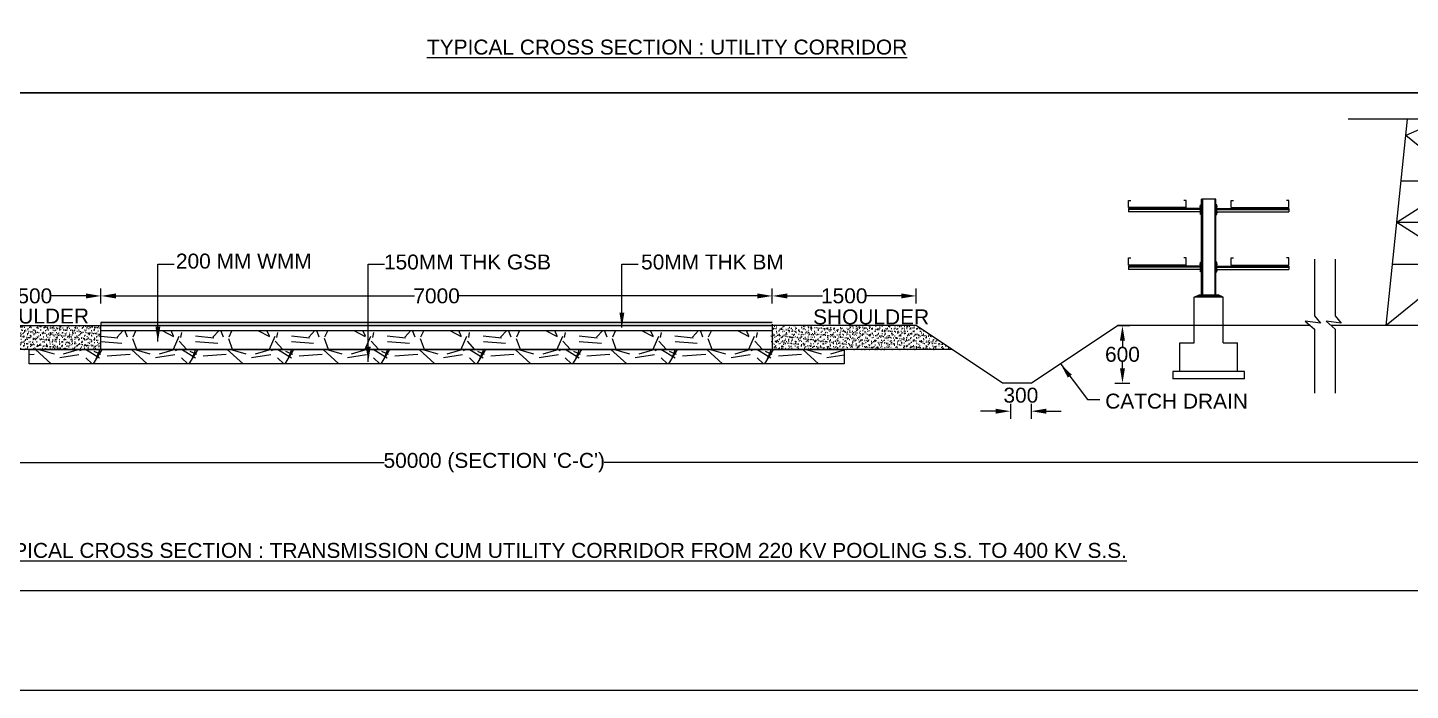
# Model space of a CAD drawing. Header units: metres. Extents: x 222800 to 230200, y 1548340 to 1564214.
# Drawn here: x 224439 to 227215, y 1548340 to 1549671 of the extents above; entities that cross this region are included whole.
import ezdxf

# ---------------------------------------------------------------- set-up
doc = ezdxf.new("R2010")
doc.units = ezdxf.units.M
doc.header["$PDMODE"] = 1
doc.header["$PDSIZE"] = -15
for name, color, linetype in [('GRID', 7, 'Continuous'), ('name power lines', 1, 'Continuous'), ('Names', 1, 'Continuous')]:
    doc.layers.add(name, color=color, linetype=linetype)
doc.styles.get("Standard").update_dxf_attribs({"font": 'arial.ttf'})
doc.dimstyles.get("Standard").update_dxf_attribs({"dimtxt": 0.18, "dimasz": 0.18, "dimexe": 0.18, "dimexo": 0.0625, "dimgap": 0.09, "dimtad": 0, "dimtih": 1, "dimtoh": 1, "dimdec": 4, "dimzin": 0, "dimdsep": 46, "dimtxsty": 'Standard', "dimcen": 0.09, "dimadec": 0, "dimazin": 0, "dimtfac": 1, "dimtdec": 4, "dimtofl": 0, "dimtmove": 0, "dimatfit": 3, "dimfxl": 1, "dimtolj": 1, "dimtzin": 0, "dimarcsym": 0})
pattern_1 = [(37.5, (-85223.823, -602883.481), (-0.56001095, 17.1294633), [0, -13.5128, 0, -15.113, 0, -14.44625]), (7.5, (-85223.823, -602883.48), (15.7333149, 25.0888785), [0, -7.2898, 0, -12.1793, 0, -4.66725]), (327.5, (-85234.757, -602883.481), (27.68473296, 0.05030146), [0, -4.445, 0, -16.002, 0, -20.8915]), (317.5, (-85234.757, -602883.48), (26.7244758, 7.8025263), [0, -2.2225, 0, -10.4902, 0, -12.0015])]

# ---------------------------------------------------------------- blocks, each defined once
blk = doc.blocks.new('KK')
h = blk.add_hatch()
h.set_pattern_fill('AR-SAND', color=17)
h.set_pattern_definition(pattern_1)
h.paths.add_polyline_path([(-1225, 122.5), (-1225, 140), (-1750, 140), (-1881.2, 52.5), (-1225, 52.5)])
h = blk.add_hatch()
h.set_pattern_fill('AR-SAND', color=17)
h.set_pattern_definition(pattern_1)
h.paths.add_polyline_path([(1742.1, 113.8), (1575, 113.8), (1575, 140), (1225, 140), (1225, 117.5), (1225, 52.5), (1833.9, 52.5)])
at = {"layer": 'name power lines', "linetype": 'Continuous', "lineweight": 9, "ltscale": 190}
h = blk.add_hatch(dxfattribs=at)
h.set_pattern_fill('ANSI31', scale=2.857143, style=0)
h.set_pattern_definition([(45, (-204837.72509, -1729353.33574), (-0.088388347648, 0.088388347648), [])])
h.paths.add_polyline_path([(-1225, 151.3), (-1225, 140), (1225, 140), (1225, 151.3)])
h = blk.add_hatch(dxfattribs=at)
h.set_pattern_fill('GRAVEL', scale=1000, style=0)
h.set_pattern_definition([(228.0128, (-204585.725, -1728998.336), (-2799.99938126, -3150.00046956), [47.0876, -4661.6808]), (184.9697, (-204617.225, -1729033.336), (4200.00036803, 349.99695745), [80.8038, -7999.57375]), (132.5104, (-204697.725, -1729040.336), (3499.99675142, -3850.00303585), [56.9758, -5640.6112]), (267.2737, (-204834.225, -1729127.836), (349.9986062, 7000.00010324), [73.5833, -7284.7453]), (292.8337, (-204837.725, -1729201.336), (-1750.0034669, 4199.99874412), [72.15425, -7143.28055]), (357.2737, (-204809.725, -1729267.836), (-7000.00010324, 349.9986062), [73.5833, -7284.7453]), (37.6942, (-204736.225, -1729271.336), (-4550.00257097, -3499.99664181), [97.31015, -9633.69715]), (72.2553, (-204659.225, -1729211.836), (2450.00376695, 7699.99868093), [91.8708, -9095.21235]), (121.4296, (-204631.225, -1729124.336), (-2800.00288196, 4549.99826277), [73.8325, -7309.42555]), (175.2364, (-204669.725, -1729061.336), (3850.0003312, -349.99703643), [84.2912, -4130.26705]), (222.3974, (-204753.725, -1729054.336), (-4200.002572876, -3849.997228705), [109.0068, -10791.68125]), (138.8141, (-204487.725, -1729131.336), (-2450.0010314, 2099.9990597), [37.20535, -3683.3454]), (171.4692, (-204515.725, -1729106.836), (4549.99939969, -700.00276851), [70.78295, -7007.52885]), (225, (-204585.73, -1729096.34), (-4e-14, -350.00011), [49.49735, -445.4772]), (203.1986, (-204610.225, -1729054.336), (1749.9999057, 700.0004638), [26.6553, -2638.86525]), (291.8014, (-204634.725, -1729064.836), (-349.9999687, 1050.0000956), [37.69605, -1847.1117]), (30.9638, (-204620.725, -1729099.836), (1049.9993078, 700.0008692), [61.22515, -1979.60805]), (161.5651, (-204568.23, -1729068.34), (700.000152, -349.999441), [44.27185, -1062.52545]), (16.3895, (-204837.725, -1729064.836), (3500.00076944, 1049.99744844), [62.02, -6139.99575]), (70.3462, (-204778.225, -1729047.336), (-1399.99833658, -3850.00074746), [52.03135, -5151.0928]), (293.1986, (-204568.225, -1728998.336), (-700.0004638, 1749.9999057), [53.31025, -2612.2103]), (343.6105, (-204547.225, -1729047.336), (-3500.00076944, 1049.99744844), [62.02, -6139.99575]), (339.444, (-204837.725, -1729281.836), (-1750.0006456, 699.9985987), [59.808, -2930.5934]), (294.7751, (-204781.725, -1729302.836), (-1749.99726624, 3850.00119764), [50.1123, -4961.12505]), (66.8014, (-204564.725, -1729348.336), (700.0004638, 1749.9999057), [53.31025, -2612.2103]), (17.354, (-204543.725, -1729299.336), (-4550.00070668, -1399.9980758), [58.67085, -5808.3984]), (69.444, (-204736.225, -1729348.336), (-699.9985987, -1750.0006456), [29.904, -2960.4974]), (101.3099, (-204585.725, -1729348.336), (-349.9991713, 1400.0002633), [17.8465, -1766.81015]), (165.9638, (-204589.225, -1729330.836), (1050.000191, -349.99932), [72.15425, -1370.9325]), (186.009, (-204659.225, -1729313.336), (3499.99991282, 349.99976112), [66.8675, -6619.87305]), (303.6901, (-204620.725, -1729131.34), (-350.000467, 699.999845), [50.4777, -1211.46515]), (353.1572, (-204592.725, -1729173.336), (5949.99977792, -700.00279927), [88.1279, -8724.64705]), (60.9454, (-204505.225, -1729183.836), (-1400.0000095, -2450.0001346), [36.0346, -3567.4359]), (90, (-204487.73, -1729152.34), (-350, 350), [21, -329]), (120.2564, (-204666.225, -1729302.836), (1399.99821038, -2450.00085955), [48.6234, -4813.732]), (48.0128, (-204690.725, -1729260.836), (2799.99938126, 3150.00046956), [94.1752, -4614.5932]), (0, (-204627.73, -1729190.84), (350, 350), [91, -259]), (325.3048, (-204536.725, -1729190.836), (-3499.99799065, 2450.00301336), [55.3399, -5478.6459]), (254.0546, (-204491.225, -1729222.336), (-349.9999613, -1400.0000443), [50.9607, -2497.0778]), (207.646, (-204505.225, -1729271.336), (-6649.99853251, -3500.00269961), [82.97275, -8214.3159]), (175.4261, (-204578.725, -1729309.836), (-4550.00019541, 349.99818041), [87.77965, -8690.1759])])
h.paths.add_polyline_path([(-1225, 52.5), (1225, 52.5), (1225, 122.5), (-1225, 122.5)])
h = blk.add_hatch(dxfattribs=at)
h.set_pattern_fill('GRAVEL', scale=1000, style=0)
h.set_pattern_definition([(228.0128, (-204585.725, -1728978.336), (-2799.99938126, -3150.00046956), [47.0876, -4661.6808]), (184.9697, (-204617.225, -1729013.336), (4200.00036803, 349.99695745), [80.8038, -7999.57375]), (132.5104, (-204697.725, -1729020.336), (3499.99675142, -3850.00303585), [56.9758, -5640.6112]), (267.2737, (-204834.225, -1729107.836), (349.9986062, 7000.00010324), [73.5833, -7284.7453]), (292.8337, (-204837.725, -1729181.336), (-1750.0034669, 4199.99874412), [72.15425, -7143.28055]), (357.2737, (-204809.725, -1729247.836), (-7000.00010324, 349.9986062), [73.5833, -7284.7453]), (37.6942, (-204736.225, -1729251.336), (-4550.00257097, -3499.99664181), [97.31015, -9633.69715]), (72.2553, (-204659.225, -1729191.836), (2450.00376695, 7699.99868093), [91.8708, -9095.21235]), (121.4296, (-204631.225, -1729104.336), (-2800.00288196, 4549.99826277), [73.8325, -7309.42555]), (175.2364, (-204669.725, -1729041.336), (3850.0003312, -349.99703643), [84.2912, -4130.26705]), (222.3974, (-204753.725, -1729034.336), (-4200.002572876, -3849.997228705), [109.0068, -10791.68125]), (138.8141, (-204487.725, -1729111.336), (-2450.0010314, 2099.9990597), [37.20535, -3683.3454]), (171.4692, (-204515.725, -1729086.836), (4549.99939969, -700.00276851), [70.78295, -7007.52885]), (225, (-204585.73, -1729076.34), (-4e-14, -350.00011), [49.49735, -445.4772]), (203.1986, (-204610.225, -1729034.336), (1749.9999057, 700.0004638), [26.6553, -2638.86525]), (291.8014, (-204634.725, -1729044.836), (-349.9999687, 1050.0000956), [37.69605, -1847.1117]), (30.9638, (-204620.725, -1729079.836), (1049.9993078, 700.0008692), [61.22515, -1979.60805]), (161.5651, (-204568.23, -1729048.34), (700.000152, -349.999441), [44.27185, -1062.52545]), (16.3895, (-204837.725, -1729044.836), (3500.00076944, 1049.99744844), [62.02, -6139.99575]), (70.3462, (-204778.225, -1729027.336), (-1399.99833658, -3850.00074746), [52.03135, -5151.0928]), (293.1986, (-204568.225, -1728978.336), (-700.0004638, 1749.9999057), [53.31025, -2612.2103]), (343.6105, (-204547.225, -1729027.336), (-3500.00076944, 1049.99744844), [62.02, -6139.99575]), (339.444, (-204837.725, -1729261.836), (-1750.0006456, 699.9985987), [59.808, -2930.5934]), (294.7751, (-204781.725, -1729282.836), (-1749.99726624, 3850.00119764), [50.1123, -4961.12505]), (66.8014, (-204564.725, -1729328.336), (700.0004638, 1749.9999057), [53.31025, -2612.2103]), (17.354, (-204543.725, -1729279.336), (-4550.00070668, -1399.9980758), [58.67085, -5808.3984]), (69.444, (-204736.225, -1729328.336), (-699.9985987, -1750.0006456), [29.904, -2960.4974]), (101.3099, (-204585.725, -1729328.336), (-349.9991713, 1400.0002633), [17.8465, -1766.81015]), (165.9638, (-204589.225, -1729310.836), (1050.000191, -349.99932), [72.15425, -1370.9325]), (186.009, (-204659.225, -1729293.336), (3499.99991282, 349.99976112), [66.8675, -6619.87305]), (303.6901, (-204620.725, -1729111.34), (-350.000467, 699.999845), [50.4777, -1211.46515]), (353.1572, (-204592.725, -1729153.336), (5949.99977792, -700.00279927), [88.1279, -8724.64705]), (60.9454, (-204505.225, -1729163.836), (-1400.0000095, -2450.0001346), [36.0346, -3567.4359]), (90, (-204487.73, -1729132.34), (-350, 350), [21, -329]), (120.2564, (-204666.225, -1729282.836), (1399.99821038, -2450.00085955), [48.6234, -4813.732]), (48.0128, (-204690.725, -1729240.836), (2799.99938126, 3150.00046956), [94.1752, -4614.5932]), (0, (-204627.73, -1729170.84), (350, 350), [91, -259]), (325.3048, (-204536.725, -1729170.836), (-3499.99799065, 2450.00301336), [55.3399, -5478.6459]), (254.0546, (-204491.225, -1729202.336), (-349.9999613, -1400.0000443), [50.9607, -2497.0778]), (207.646, (-204505.225, -1729251.336), (-6649.99853251, -3500.00269961), [82.97275, -8214.3159]), (175.4261, (-204578.725, -1729289.836), (-4550.00019541, 349.99818041), [87.77965, -8690.1759])])
h.paths.add_polyline_path([(-1487.5, 0), (1487.5, 0), (1487.5, 52.5), (-1487.5, 52.5)])
at = {"color": 7, "linetype": 'Continuous', "lineweight": 9, "ltscale": 50}
for p, q in [((-3109.7, 570.8), (-3109.7, 597)), ((-3109.7, 597), (-3101, 597)), ((-2899.7, 570.8), (-3109.7, 570.8)), ((-2847.2, 567.2), (-3109.7, 567.2)), ((-3109.7, 567.2), (-3109.7, 555)), ((-2847.2, 563.8), (-3109.7, 563.8)), ((-2899.7, 597), (-2908.5, 597)), ((-2899.7, 570.8), (-2899.7, 597)), ((-2848.5, 572.5), (-2848.5, 575.8)), ((-2848.5, 575.8), (-2847.2, 575.8)), ((-2847.2, 572.5), (-2848.5, 572.5)), ((-2847.2, 581.2), (-2843.7, 581.2)), ((-2847.2, 546.2), (-2847.2, 581.2)), ((-2847.2, 575.8), (-2847.2, 572.5)), ((-2847.2, 574.9), (-2843.7, 574.9)), ((-2847.2, 573.4), (-2843.7, 573.4)), ((-2843.7, 250.5), (-2843.7, 602.2)), ((-2843.7, 602.2), (-2791.2, 602.2)), ((-2843.7, 602.2), (-2791.2, 602.2)), ((-2843.7, 250.5), (-2843.7, 602.2)), ((-2843.7, 581.2), (-2843.7, 546.2)), ((-2840.6, 250.5), (-2840.6, 602.2)), ((-2794.4, 602.2), (-2794.4, 250.5)), ((-2791.2, 250.5), (-2791.2, 602.2)), ((-2791.2, 602.2), (-2791.2, 250.5)), ((-2787.7, 581.2), (-2791.2, 581.2)), ((-2791.2, 581.2), (-2791.2, 546.2)), ((-2787.7, 574.9), (-2791.2, 574.9)), ((-2787.7, 573.4), (-2791.2, 573.4)), ((-2787.7, 546.2), (-2787.7, 581.2)), ((-2786.5, 575.8), (-2787.7, 575.8)), ((-2787.7, 575.8), (-2787.7, 572.5)), ((-2787.7, 572.5), (-2786.5, 572.5)), ((-2787.7, 567.2), (-2525.2, 567.2)), ((-2787.7, 563.8), (-2525.2, 563.8)), ((-2786.5, 572.5), (-2786.5, 575.8)), ((-2735.2, 570.8), (-2735.2, 597)), ((-2735.2, 597), (-2726.5, 597)), ((-2735.2, 570.8), (-2525.2, 570.8)), ((-2525.2, 597), (-2534, 597)), ((-2525.2, 570.8), (-2525.2, 597)), ((-2525.2, 567.2), (-2525.2, 555)), ((-2847.2, 555), (-3109.7, 555)), ((-2847.2, 555), (-2848.5, 555)), ((-2848.5, 555), (-2848.5, 551.7)), ((-2848.5, 551.7), (-2847.2, 551.7)), ((-2847.2, 551.7), (-2847.2, 555)), ((-2847.2, 554.1), (-2843.7, 554.1)), ((-2847.2, 552.6), (-2843.7, 552.6)), ((-2843.7, 546.2), (-2847.2, 546.2)), ((-2787.7, 554.1), (-2791.2, 554.1)), ((-2787.7, 552.6), (-2791.2, 552.6)), ((-2791.2, 546.2), (-2787.7, 546.2)), ((-2787.7, 555), (-2525.2, 555)), ((-2787.7, 555), (-2786.5, 555)), ((-2787.7, 551.7), (-2787.7, 555)), ((-2786.5, 551.7), (-2787.7, 551.7)), ((-2786.5, 555), (-2786.5, 551.7)), ((-3109.7, 360.7), (-3109.7, 387)), ((-3109.7, 387), (-3101, 387)), ((-2899.7, 360.7), (-3109.7, 360.7)), ((-2847.2, 357.2), (-3109.7, 357.2)), ((-3109.7, 357.2), (-3109.7, 345)), ((-2847.2, 353.7), (-3109.7, 353.7)), ((-2899.7, 387), (-2908.5, 387)), ((-2899.7, 360.7), (-2899.7, 387)), ((-2848.5, 362.5), (-2848.5, 365.8)), ((-2848.5, 365.8), (-2847.2, 365.8)), ((-2847.2, 362.5), (-2848.5, 362.5)), ((-2847.2, 371.2), (-2843.7, 371.2)), ((-2847.2, 336.2), (-2847.2, 371.2)), ((-2847.2, 365.8), (-2847.2, 362.5)), ((-2847.2, 364.9), (-2843.7, 364.9)), ((-2847.2, 363.4), (-2843.7, 363.4)), ((-2843.7, 371.2), (-2843.7, 336.2)), ((-2787.7, 371.2), (-2791.2, 371.2)), ((-2791.2, 371.2), (-2791.2, 336.2)), ((-2787.7, 364.9), (-2791.2, 364.9)), ((-2787.7, 363.4), (-2791.2, 363.4)), ((-2787.7, 336.2), (-2787.7, 371.2)), ((-2786.5, 365.8), (-2787.7, 365.8)), ((-2787.7, 365.8), (-2787.7, 362.5)), ((-2787.7, 362.5), (-2786.5, 362.5)), ((-2787.7, 357.2), (-2525.2, 357.2)), ((-2787.7, 353.7), (-2525.2, 353.7)), ((-2786.5, 362.5), (-2786.5, 365.8)), ((-2735.2, 360.7), (-2735.2, 387)), ((-2735.2, 387), (-2726.5, 387)), ((-2735.2, 360.7), (-2525.2, 360.7)), ((-2525.2, 387), (-2534, 387)), ((-2525.2, 360.7), (-2525.2, 387)), ((-2525.2, 357.2), (-2525.2, 345)), ((-2847.2, 345), (-3109.7, 345)), ((-2847.2, 345), (-2848.5, 345)), ((-2848.5, 345), (-2848.5, 341.7)), ((-2848.5, 341.7), (-2847.2, 341.7)), ((-2847.2, 341.7), (-2847.2, 345)), ((-2847.2, 344.1), (-2843.7, 344.1)), ((-2847.2, 342.6), (-2843.7, 342.6)), ((-2843.7, 336.2), (-2847.2, 336.2)), ((-2787.7, 344.1), (-2791.2, 344.1)), ((-2787.7, 342.6), (-2791.2, 342.6)), ((-2791.2, 336.2), (-2787.7, 336.2)), ((-2787.7, 345), (-2525.2, 345)), ((-2787.7, 345), (-2786.5, 345)), ((-2787.7, 341.7), (-2787.7, 345)), ((-2786.5, 341.7), (-2787.7, 341.7)), ((-2786.5, 345), (-2786.5, 341.7)), ((-2870, 243.5), (-2852.5, 252.2)), ((-2870, 77.2), (-2870, 243.5)), ((-2870, 243.5), (-2765, 243.5)), ((-2862.6, 245.2), (-2852.1, 250.5)), ((-2862.6, 245.2), (-2772.4, 245.2)), ((-2782.5, 252.2), (-2852.5, 252.2)), ((-2782.9, 250.5), (-2852.1, 250.5)), ((-2791.2, 250.5), (-2843.7, 250.5)), ((-2772.4, 245.2), (-2782.9, 250.5)), ((-2765, 243.5), (-2782.5, 252.2)), ((-2765, 77.2), (-2765, 243.5)), ((-3188.3, 140), (-2485, 140)), ((-2948.7, -27.8), (-2686.2, -27.8)), ((-2948.7, -54), (-2948.7, -27.8)), ((-2686.2, -27.8), (-2686.2, -54)), ((-2948.7, -54), (-2686.2, -54))]:
    blk.add_line(p, q, dxfattribs=at)
at = {"color": 7, "linetype": 'Continuous', "lineweight": 9, "ltscale": 190}
blk.add_line((1225, 117.5), (1225, 140), dxfattribs=at)
at = {"color": 7, "lineweight": 9}
for p, q in [((-2870, 77.2), (-2922.5, 77.2)), ((-2922.5, -27.8), (-2922.5, 77.2)), ((-2712.5, 77.2), (-2765, 77.2)), ((-2712.5, -27.8), (-2712.5, 77.2))]:
    blk.add_line(p, q, dxfattribs=at)
at = {"layer": 'name power lines', "color": 7, "linetype": 'Continuous', "lineweight": 9, "ltscale": 190}
for p, q in [((-3902.6, 893.4), (-3326.3, 893.4)), ((-3670.3, 893.4), (-3537.5, 834.3)), ((-3464.9, 140), (-3543.6, 893.4)), ((-4390.2, 140), (-3537.5, 834.3)), ((-4317.6, 834.3), (-3464.9, 140)), ((-3520.1, 668.4), (-3741.2, 668.4)), ((-3741.2, 668.4), (-3504.3, 516.7)), ((-4350.8, 516.7), (-3504.3, 516.7)), ((-3741.2, 364.9), (-3504.3, 516.7)), ((-3488.4, 364.9), (-3741.2, 364.9)), ((-3279.5, 382.3), (-3279.5, 175.5)), ((-3203.5, 382.3), (-3203.5, 175.5)), ((-3279.5, 175.5), (-3301.6, 149)), ((-3301.6, 149), (-3245.8, 156.5)), ((-3245.8, 156.5), (-3279.5, 126.5)), ((-3203.5, 175.5), (-3225.6, 149)), ((-3225.6, 149), (-3169.8, 156.5)), ((-3169.8, 156.5), (-3203.5, 126.5)), ((-3279.5, 126.5), (-3279.5, -106.7)), ((-3203.5, 126.5), (-3203.5, -106.7)), ((-1225, 151.3), (1225, 151.3)), ((-1225, 151.3), (1225, 151.3)), ((-1225, 145), (-1225, 52.5)), ((1225, 140), (-1225, 140)), ((1225, 122.5), (-1225, 122.5)), ((-1225, 122.5), (-1225, 52.5)), ((1225, 151.3), (1225, 140)), ((1575, 140), (1225, 140)), ((1225, 52.5), (1225, 122.5)), ((-1881.2, 52.5), (1833.9, 52.5)), ((1487.5, 52.5), (-1487.5, 52.5)), ((-1487.5, 52.5), (-1487.5, 0)), ((-1225, 52.5), (1225, 52.5)), ((1487.5, 0), (1487.5, 52.5)), ((-1487.5, 0), (1487.5, 0))]:
    blk.add_line(p, q, dxfattribs=at)
at = {"layer": 'name power lines', "color": 7, "linetype": 'Continuous', "lineweight": 9, "ltscale": 50}
for p, q in [((-4721.1, 140), (-3264.3, 140)), ((-2170, -70), (-2485, 140)), ((-2065, -70), (-1750, 140)), ((-1750, 140), (-1225, 140)), ((1225, 140), (-1225, 140)), ((-2170, -70), (-2065, -70))]:
    blk.add_line(p, q, dxfattribs=at)
blk = doc.blocks.new('*D94')
at = {"layer": 'Defpoints', "color": 0, "linetype": 'Continuous', "ltscale": 50, "transparency": 16777216}
for p in [(224586.4, 1549131.7), (224297.6, 1549072.1), (224586.4, 1549072.1)]:
    blk.add_point(p, dxfattribs=at)
at = {"layer": 'name power lines', "color": 0, "linetype": 'Continuous', "lineweight": -2, "ltscale": 50, "transparency": 16777216}
for p, q in [((224297.6, 1549116.7), (224297.6, 1549146.7)), ((224586.4, 1549116.7), (224586.4, 1549146.7))]:
    blk.add_line(p, q, dxfattribs=at)
at = {"layer": 'name power lines', "color": 7, "linetype": 'Continuous', "lineweight": -2, "ltscale": 50, "transparency": 16777216}
for p, q in [((224327.6, 1549131.7), (224398.6, 1549131.7)), ((224556.4, 1549131.7), (224485.4, 1549131.7))]:
    blk.add_line(p, q, dxfattribs=at)
at = {"layer": 'name power lines', "color": 7, "linetype": 'Continuous', "ltscale": 50, "transparency": 16777216}
for points in [[(224327.6, 1549136.7), (224327.6, 1549126.7), (224297.6, 1549131.7)], [(224556.4, 1549136.7), (224556.4, 1549126.7), (224586.4, 1549131.7)]]:
    blk.add_solid(points, dxfattribs=at)
at = {"layer": 'name power lines', "color": 0, "linetype": 'Continuous', "lineweight": 9, "ltscale": 50, "transparency": 16777216, "insert": (224442, 1549131.7), "char_height": 30, "attachment_point": 5}
blk.add_mtext('\\A1;1500', dxfattribs=at)
blk = doc.blocks.new('*D95')
at = {"layer": 'Defpoints', "color": 0, "linetype": 'Continuous', "ltscale": 50, "transparency": 16777216}
for p in [(225933.9, 1549131.7), (224586.4, 1549072.1), (225933.9, 1549072.1)]:
    blk.add_point(p, dxfattribs=at)
at = {"layer": 'name power lines', "color": 0, "linetype": 'Continuous', "lineweight": -2, "ltscale": 50, "transparency": 16777216}
for p, q in [((224586.4, 1549116.7), (224586.4, 1549146.7)), ((225933.9, 1549116.7), (225933.9, 1549146.7))]:
    blk.add_line(p, q, dxfattribs=at)
at = {"layer": 'name power lines', "color": 7, "linetype": 'Continuous', "lineweight": -2, "ltscale": 50, "transparency": 16777216}
for p, q in [((224616.4, 1549131.7), (225215.4, 1549131.7)), ((225903.9, 1549131.7), (225304.8, 1549131.7))]:
    blk.add_line(p, q, dxfattribs=at)
at = {"layer": 'name power lines', "color": 7, "linetype": 'Continuous', "ltscale": 50, "transparency": 16777216}
for points in [[(224616.4, 1549136.7), (224616.4, 1549126.7), (224586.4, 1549131.7)], [(225903.9, 1549136.7), (225903.9, 1549126.7), (225933.9, 1549131.7)]]:
    blk.add_solid(points, dxfattribs=at)
at = {"layer": 'name power lines', "color": 0, "linetype": 'Continuous', "lineweight": 9, "ltscale": 50, "transparency": 16777216, "insert": (225260.1, 1549131.7), "char_height": 30, "attachment_point": 5}
blk.add_mtext('\\A1;7000', dxfattribs=at)
blk = doc.blocks.new('*D96')
at = {"layer": 'Defpoints', "color": 0, "linetype": 'Continuous', "ltscale": 50, "transparency": 16777216}
for p in [(226222.6, 1549131.7), (225933.9, 1549072.1), (226222.6, 1549072.1)]:
    blk.add_point(p, dxfattribs=at)
at = {"layer": 'name power lines', "color": 0, "linetype": 'Continuous', "lineweight": -2, "ltscale": 50, "transparency": 16777216}
for p, q in [((225933.9, 1549116.7), (225933.9, 1549146.7)), ((226222.6, 1549116.7), (226222.6, 1549146.7))]:
    blk.add_line(p, q, dxfattribs=at)
at = {"layer": 'name power lines', "color": 7, "linetype": 'Continuous', "lineweight": -2, "ltscale": 50, "transparency": 16777216}
for p, q in [((225963.9, 1549131.7), (226034.8, 1549131.7)), ((226192.6, 1549131.7), (226121.7, 1549131.7))]:
    blk.add_line(p, q, dxfattribs=at)
at = {"layer": 'name power lines', "color": 7, "linetype": 'Continuous', "ltscale": 50, "transparency": 16777216}
for points in [[(225963.9, 1549136.7), (225963.9, 1549126.7), (225933.9, 1549131.7)], [(226192.6, 1549136.7), (226192.6, 1549126.7), (226222.6, 1549131.7)]]:
    blk.add_solid(points, dxfattribs=at)
at = {"layer": 'name power lines', "color": 0, "linetype": 'Continuous', "lineweight": 9, "ltscale": 50, "transparency": 16777216, "insert": (226078.2, 1549131.7), "char_height": 30, "attachment_point": 5}
blk.add_mtext('\\A1;1500', dxfattribs=at)
blk = doc.blocks.new('*D97')
at = {"layer": 'Defpoints', "color": 0, "linetype": 'Continuous', "ltscale": 50, "transparency": 16777216}
for p in [(226412, 1548956.6), (226453.6, 1548956.6), (226453.6, 1548900.2)]:
    blk.add_point(p, dxfattribs=at)
at = {"layer": 'name power lines', "color": 0, "linetype": 'Continuous', "lineweight": -2, "ltscale": 50, "transparency": 16777216}
for p, q in [((226412, 1548915.2), (226412, 1548885.2)), ((226453.6, 1548915.2), (226453.6, 1548885.2))]:
    blk.add_line(p, q, dxfattribs=at)
at = {"layer": 'name power lines', "color": 7, "linetype": 'Continuous', "lineweight": -2, "ltscale": 50, "transparency": 16777216}
for p, q in [((226382, 1548900.2), (226352, 1548900.2)), ((226483.6, 1548900.2), (226513.6, 1548900.2))]:
    blk.add_line(p, q, dxfattribs=at)
at = {"layer": 'name power lines', "color": 7, "linetype": 'Continuous', "ltscale": 50, "transparency": 16777216}
for points in [[(226382, 1548905.2), (226382, 1548895.2), (226412, 1548900.2)], [(226483.6, 1548905.2), (226483.6, 1548895.2), (226453.6, 1548900.2)]]:
    blk.add_solid(points, dxfattribs=at)
at = {"layer": 'name power lines', "color": 0, "linetype": 'Continuous', "lineweight": 9, "ltscale": 50, "transparency": 16777216, "insert": (226432.8, 1548932.2), "char_height": 30, "attachment_point": 5}
blk.add_mtext('\\A1;300', dxfattribs=at)
blk = doc.blocks.new('*D98')
at = {"layer": 'Defpoints', "color": 0, "linetype": 'Continuous', "ltscale": 50, "transparency": 16777216}
for p in [(226626.9, 1549072.1), (226424.7, 1548956.6), (226636.7, 1548956.6)]:
    blk.add_point(p, dxfattribs=at)
at = {"layer": 'name power lines', "color": 0, "linetype": 'Continuous', "lineweight": -2, "ltscale": 50, "transparency": 16777216}
for p, q in [((226626.9, 1549072.1), (226651.7, 1549072.1)), ((226621.7, 1548956.6), (226651.7, 1548956.6))]:
    blk.add_line(p, q, dxfattribs=at)
at = {"layer": 'name power lines', "color": 7, "linetype": 'Continuous', "lineweight": -2, "ltscale": 50, "transparency": 16777216}
for p, q in [((226636.7, 1549042.1), (226636.7, 1549029.7)), ((226636.7, 1548986.6), (226636.7, 1548998.9))]:
    blk.add_line(p, q, dxfattribs=at)
at = {"layer": 'name power lines', "color": 7, "linetype": 'Continuous', "ltscale": 50, "transparency": 16777216}
for points in [[(226631.7, 1549042.1), (226641.7, 1549042.1), (226636.7, 1549072.1)], [(226631.7, 1548986.6), (226641.7, 1548986.6), (226636.7, 1548956.6)]]:
    blk.add_solid(points, dxfattribs=at)
at = {"layer": 'name power lines', "color": 0, "linetype": 'Continuous', "lineweight": 9, "ltscale": 50, "transparency": 16777216, "insert": (226636.7, 1549014.3), "char_height": 30, "attachment_point": 5}
blk.add_mtext('\\A1;600', dxfattribs=at)
blk = doc.blocks.new('*D100')
at = {"layer": 'Defpoints', "color": 0, "linetype": 'Continuous', "ltscale": 50, "transparency": 16777216}
for p in [(223264.7, 1549072.1), (227855.8, 1549072.9), (227855.8, 1548796.9)]:
    blk.add_point(p, dxfattribs=at)
at = {"layer": 'name power lines', "color": 0, "linetype": 'Continuous', "lineweight": -2, "ltscale": 50, "transparency": 16777216}
for p, q in [((223264.7, 1548811.9), (223264.7, 1548781.9)), ((227855.8, 1548811.9), (227855.8, 1548781.9))]:
    blk.add_line(p, q, dxfattribs=at)
at = {"layer": 'name power lines', "color": 7, "linetype": 'Continuous', "lineweight": -2, "ltscale": 50, "transparency": 16777216}
for p, q in [((223294.7, 1548796.9), (225155.1, 1548796.9)), ((227825.8, 1548796.9), (225596.5, 1548796.9))]:
    blk.add_line(p, q, dxfattribs=at)
at = {"layer": 'name power lines', "color": 7, "linetype": 'Continuous', "ltscale": 50, "transparency": 16777216}
for points in [[(223294.7, 1548801.9), (223294.7, 1548791.9), (223264.7, 1548796.9)], [(227825.8, 1548801.9), (227825.8, 1548791.9), (227855.8, 1548796.9)]]:
    blk.add_solid(points, dxfattribs=at)
at = {"layer": 'name power lines', "color": 0, "linetype": 'Continuous', "lineweight": 9, "ltscale": 50, "transparency": 16777216, "insert": (225375.8, 1548796.9), "char_height": 30, "width": 499.054, "attachment_point": 5}
blk.add_mtext("\\A1;50000 (SECTION 'C-C')", dxfattribs=at)

msp = doc.modelspace()

# ---------------------------------------------------------------- linework, layer by layer
for points in [[(223000, 1550539.58242), (228217.34518, 1550539.58242), (228217.34518, 1549539.58242), (223000, 1549539.58242)], [(223000, 1549539.58242), (228217.34518, 1549539.58242), (228217.34518, 1548539.58242), (223000, 1548539.58242)]]:
    msp.add_lwpolyline(points, close=True)
at = {"layer": 'GRID', "linetype": 'Continuous'}
msp.add_lwpolyline([(222800, 1563900), (230200, 1563900), (230200, 1548339.58242), (222800, 1548339.58242)], close=True, dxfattribs=at)
msp.add_lwpolyline([(228217.34518, 1548539.58242), (223000, 1548539.58242), (223000, 1550539.58242)], dxfattribs=at)

# ---------------------------------------------------------------- block references
at = {"xscale": -0.55, "yscale": 0.55}
msp.add_blockref('KK', (225260.12178, 1548995.05737), dxfattribs=at)

# ---------------------------------------------------------------- texts
at = {"layer": 'Names', "color": 7, "linetype": 'Continuous', "lineweight": 9, "ltscale": 50}
for s, p in [('200 MM WMM', (224736.87094, 1549186.70239)), ('150MM THK GSB', (225154.42028, 1549184.90491)), ('50MM THK BM', (225670.56943, 1549184.90491)), ('SHOULDER', (224329.5568, 1549076.34144)), ('SHOULDER', (226015.81726, 1549074.61023)), ('CATCH DRAIN', (226602.12782, 1548905.45804)), ('%%UTYPICAL CROSS SECTION : TRANSMISSION CUM UTILITY CORRIDOR FROM 220 KV POOLING S.S. TO 400 KV S.S.', (224356.83766, 1548605.656))]:
    msp.add_text(s, height=30, dxfattribs=at).set_placement(p)
at = {"layer": 'Names', "color": 7, "linetype": 'Continuous', "lineweight": 9, "ltscale": 50, "insert": (215089.78977, 1549646.48852), "char_height": 30, "width": 21265.2599507, "attachment_point": 1}
msp.add_mtext('\\pi10151;{\\LTYPICAL CROSS SECTION : UTILITY CORRIDOR }', dxfattribs=at)

# ---------------------------------------------------------------- dimensions: what is measured, and where the dimension line sits
at = {"layer": 'name power lines', "color": 7, "linetype": 'Continuous', "lineweight": 9, "ltscale": 50}
for base, p1, p2, text, picture, middle in [((224586.37178, 1549131.7031), (224297.60975, 1549072.05737), (224586.37178, 1549072.05737), '1500', '*D94', (224441.99077, 1549131.7031)), ((225933.87178, 1549131.7031), (224586.37178, 1549072.05737), (225933.87178, 1549072.05737), '7000', '*D95', (225260.12178, 1549131.7031)), ((226222.62178, 1549131.7031), (225933.87178, 1549072.05737), (226222.62178, 1549072.05737), '1500', '*D96', (226078.24678, 1549131.7031))]:
    dim = msp.add_linear_dim(base=base, p1=p1, p2=p2, text=text, dimstyle='Standard', override={"dimtxt": 30, "dimasz": 30, "dimexe": 15, "dimexo": 0, "dimdec": 0, "dimclrd": 7, "dimtmove": 2, "dimfxl": 15, "dimfxlon": 1}, dxfattribs=at)
    dim.commit()
    dim.dimension.update_dxf_attribs({"geometry": picture, "text_midpoint": middle})
for base, p1, p2, text, picture, middle in [((227855.80676, 1548796.93185), (223264.66698, 1549072.05737), (227855.80676, 1549072.86919), "50000 (SECTION 'C-C')", '*D100', (225375.80936, 1548796.93185)), ((226453.62178, 1548900.22232), (226412.04178, 1548956.55737), (226453.62178, 1548956.55737), '300', '*D97', (226432.76673, 1548932.21803))]:
    dim = msp.add_linear_dim(base=base, p1=p1, p2=p2, text=text, dimstyle='Standard', override={"dimtxt": 30, "dimasz": 30, "dimexe": 15, "dimexo": 0, "dimdec": 0, "dimclrd": 7, "dimtmove": 2, "dimfxl": 15, "dimfxlon": 1}, dxfattribs=at)
    dim.commit()
    dim.dimension.update_dxf_attribs({"geometry": picture, "text_midpoint": middle, "dimtype": 160})
dim = msp.add_linear_dim(base=(226636.732, 1548956.55737), p1=(226626.87178, 1549072.05737), p2=(226424.74678, 1548956.55737), angle=90, text='600', dimstyle='Standard', override={"dimtxt": 30, "dimasz": 30, "dimexe": 15, "dimexo": 0, "dimdec": 0, "dimclrd": 7, "dimtmove": 2, "dimfxl": 15, "dimfxlon": 1}, dxfattribs=at)
dim.commit()
dim.dimension.update_dxf_attribs({"geometry": '*D98', "text_midpoint": (226636.732, 1549014.30737)})

# ---------------------------------------------------------------- leaders
for points, override in [([(224700.65233, 1549039.89953), (224700.65233, 1549195.67072), (224733.56759, 1549195.67072)], {"dimtxt": 30, "dimasz": 30, "dimexe": 25, "dimexo": 0, "dimdec": 0, "dimclrd": 7, "dimtmove": 2, "dimfxl": 25, "dimfxlon": 1}), ([(225122.8978, 1548999.57199), (225122.8978, 1549195.67072), (225155.81306, 1549195.67072)], {"dimtxt": 30, "dimasz": 30, "dimexe": 25, "dimexo": 0, "dimdec": 0, "dimclrd": 7, "dimtmove": 2, "dimfxl": 25, "dimfxlon": 1}), ([(225632.00384, 1549068.2961), (225632.00384, 1549195.67072), (225664.91911, 1549195.67072)], {"dimtxt": 30, "dimasz": 30, "dimexe": 25, "dimexo": 0, "dimdec": 0, "dimclrd": 7, "dimtmove": 2, "dimfxl": 25, "dimfxlon": 1}), ([(226512.78797, 1548994.4609), (226566.74869, 1548923.76603), (226591.18965, 1548923.76603)], {"dimtxt": 30, "dimasz": 30, "dimexe": 15, "dimexo": 0, "dimdec": 0, "dimclrd": 7, "dimtmove": 2, "dimfxl": 15, "dimfxlon": 1})]:
    msp.add_leader(points, dimstyle='Standard', override=override, dxfattribs=at)

doc.saveas('drawing.dxf')
